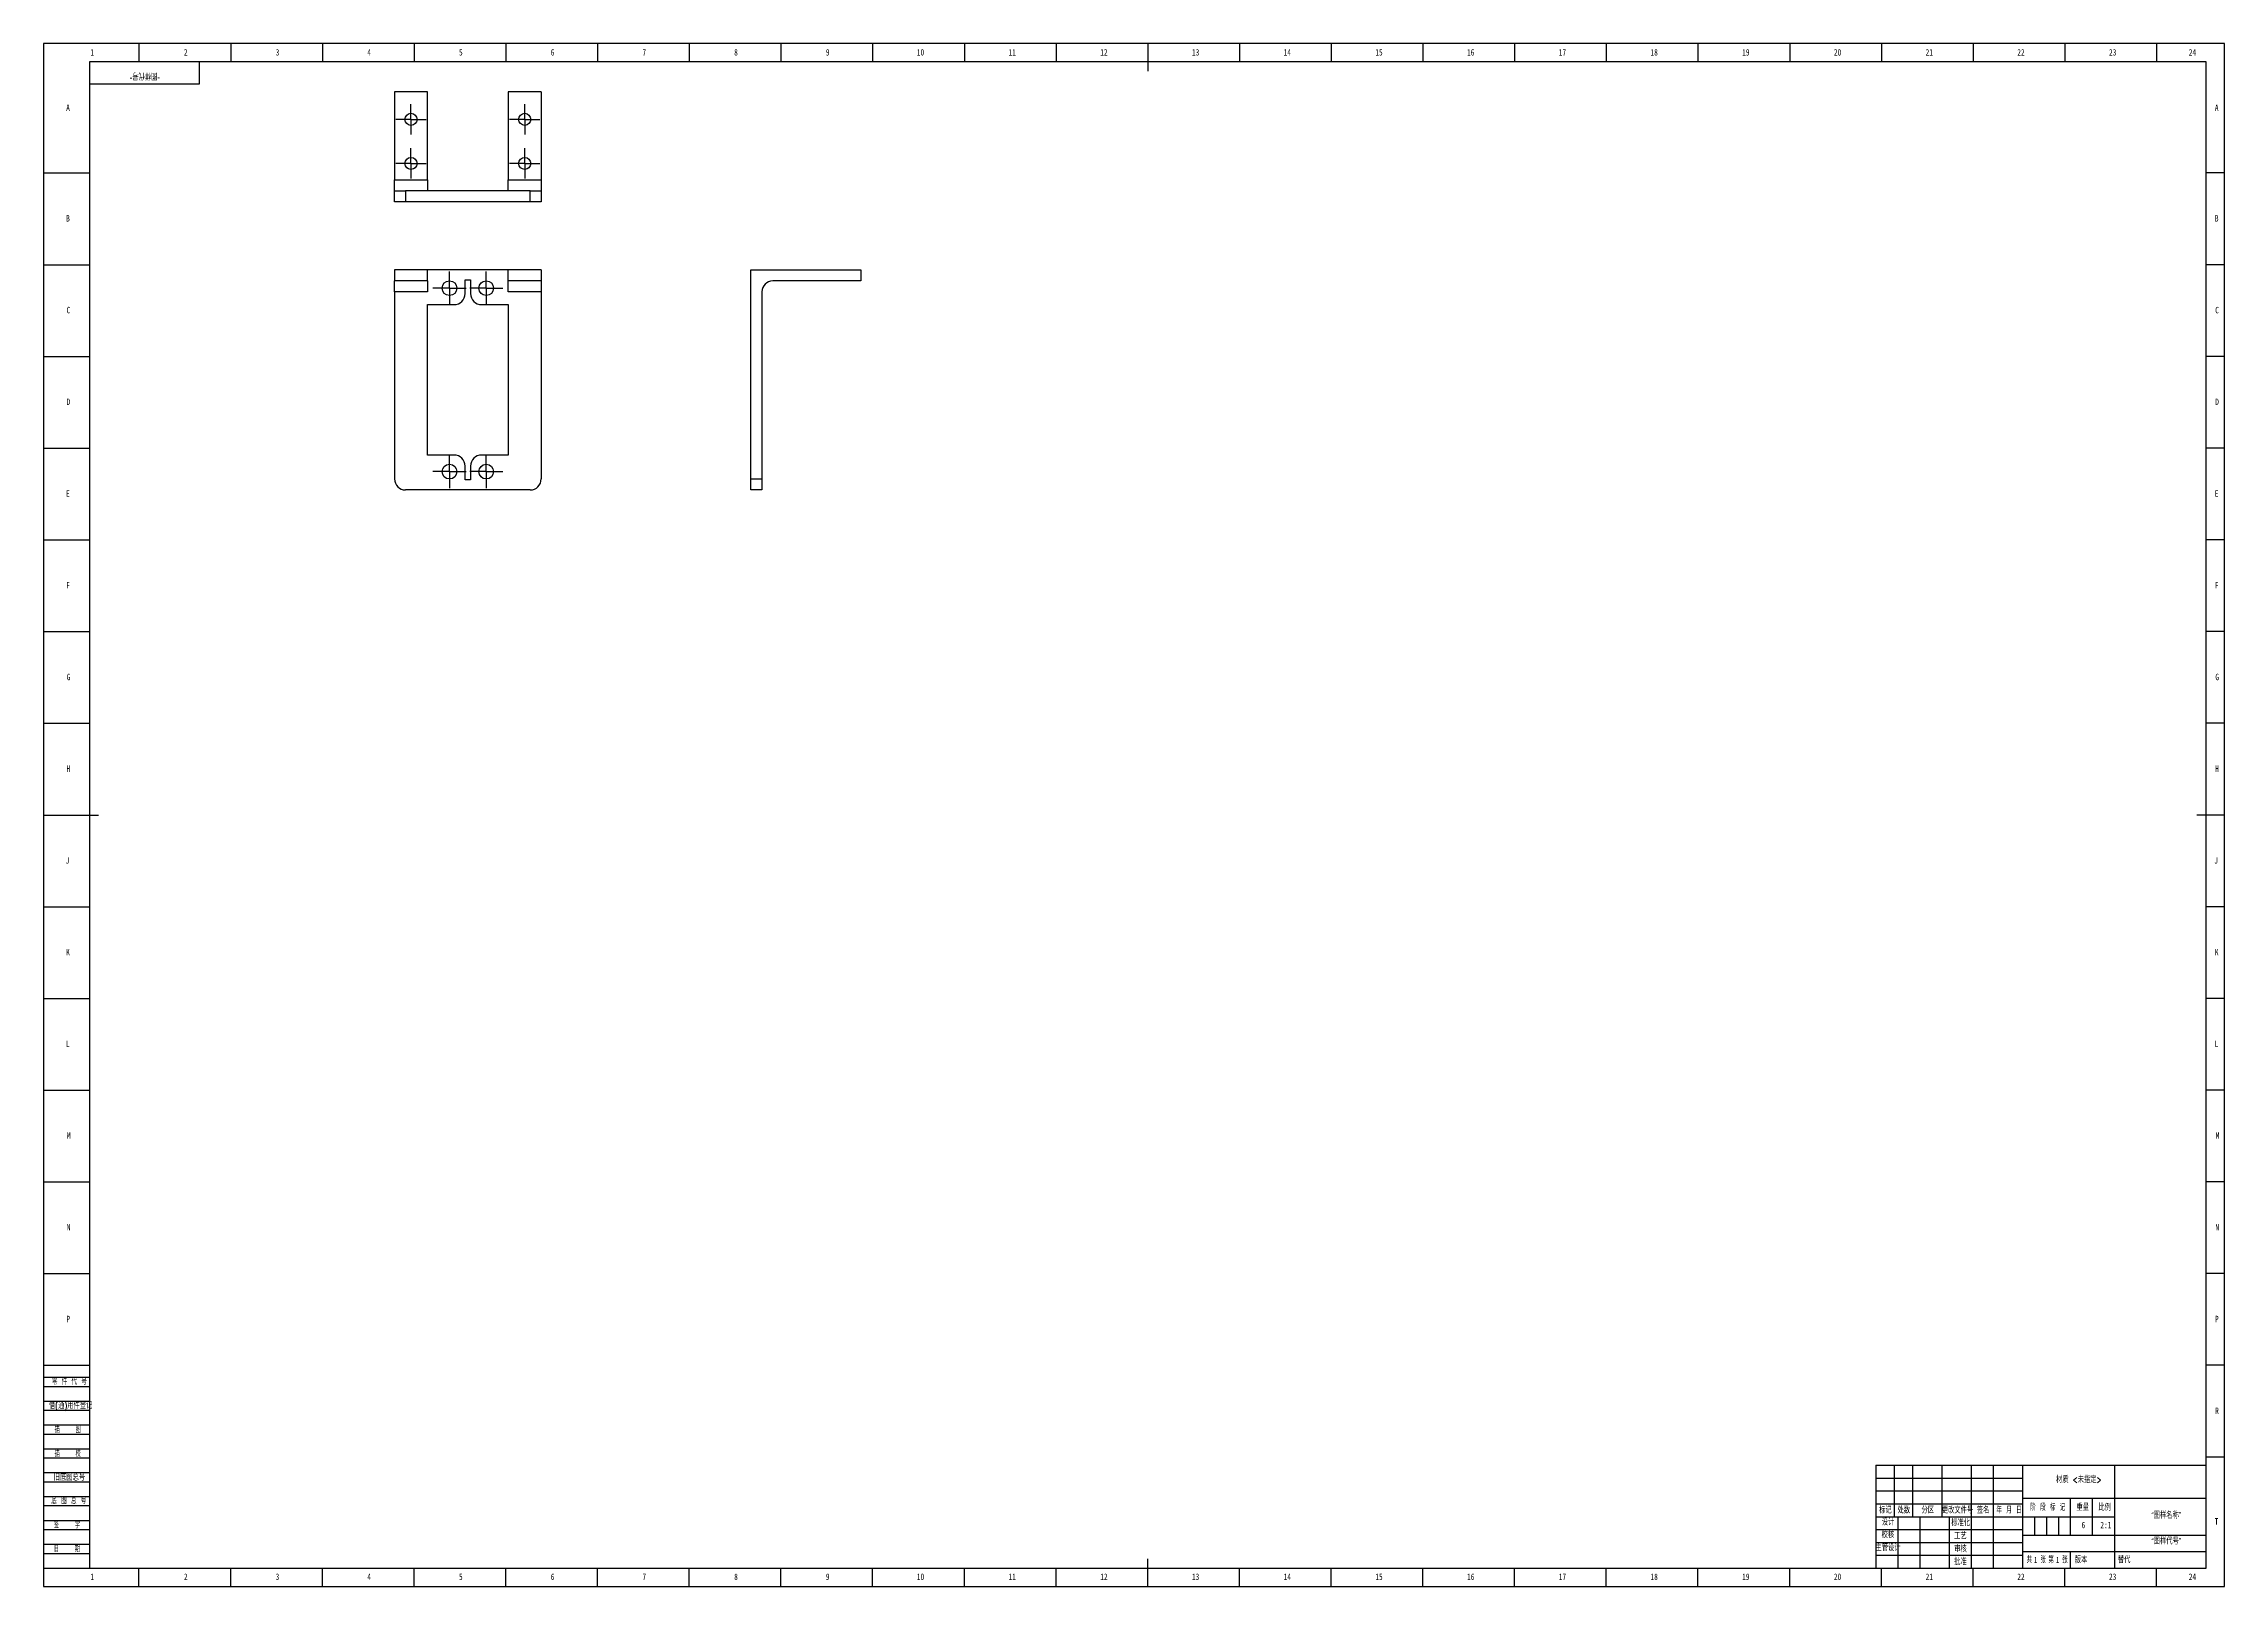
# Model space of a CAD drawing. Header units: millimetres. Extents: x 0 to 1189, y 0 to 841.
import ezdxf

# ---------------------------------------------------------------- set-up
doc = ezdxf.new("R2010")
doc.units = ezdxf.units.MM
for name, color, linetype in [('10', 7, 'Continuous'), ('5', 7, 'Continuous'), ('9', 7, 'Continuous'), ('SLD-0', 7, 'Continuous')]:
    doc.layers.add(name, color=color, linetype=linetype)
doc.styles.add('SLDTEXTSTYLE0', font='TXT', dxfattribs={"width": 0.7, "bigfont": 'bigfont'})
doc.styles.add('SLDTEXTSTYLE1', font='TXT', dxfattribs={"width": 0.6, "bigfont": 'bigfont'})
doc.styles.add('SLDTEXTSTYLE2', font='TXT', dxfattribs={"width": 0.614286, "bigfont": 'bigfont'})
doc.styles.add('SLDTEXTSTYLE3', font='TXT', dxfattribs={"width": 0.62, "bigfont": 'bigfont'})
doc.styles.add('SLDTEXTSTYLE4', font='TXT', dxfattribs={"width": 0.566667, "bigfont": 'bigfont'})
doc.styles.add('SLDTEXTSTYLE5', font='TXT', dxfattribs={"width": 0.7})

# ---------------------------------------------------------------- blocks, each defined once
blk = doc.blocks.new('SW_CENTERMARKSYMBOL_0')
at = {"layer": '10', "color": 0}
for p, q in [((-5, 0), (-9, 0)), ((0, 0), (-5, 0)), ((0, 5), (0, 9)), ((0, 0), (0, 5)), ((0, 0), (0, -5)), ((0, 0), (5, 0)), ((5, 0), (9, 0)), ((0, -5), (0, -9))]:
    blk.add_line(p, q, dxfattribs=at)
blk = doc.blocks.new('SW_CENTERMARKSYMBOL_1')
at = {"layer": '10', "color": 0}
for p, q in [((-5, 0), (-9, 0)), ((0, 0), (-5, 0)), ((0, 5), (0, 9)), ((0, 0), (0, 5)), ((0, 0), (0, -5)), ((0, 0), (5, 0)), ((5, 0), (9, 0)), ((0, -5), (0, -9))]:
    blk.add_line(p, q, dxfattribs=at)
blk = doc.blocks.new('SW_CENTERMARKSYMBOL_2')
at = {"layer": '10', "color": 0}
for p, q in [((-5, 0), (-9, 0)), ((0, 0), (-5, 0)), ((0, 5), (0, 9)), ((0, 0), (0, 5)), ((0, 0), (0, -5)), ((0, 0), (5, 0)), ((5, 0), (9, 0)), ((0, -5), (0, -9))]:
    blk.add_line(p, q, dxfattribs=at)
blk = doc.blocks.new('SW_CENTERMARKSYMBOL_3')
at = {"layer": '10', "color": 0}
for p, q in [((-5, 0), (-9, 0)), ((0, 0), (-5, 0)), ((0, 5), (0, 9)), ((0, 0), (0, 5)), ((0, 0), (0, -5)), ((0, 0), (5, 0)), ((5, 0), (9, 0)), ((0, -5), (0, -9))]:
    blk.add_line(p, q, dxfattribs=at)
blk = doc.blocks.new('SW_CENTERMARKSYMBOL_4')
at = {"layer": '10', "color": 0}
for p, q in [((-5, 0), (-8.3, 0)), ((0, 0), (-5, 0)), ((0, 5), (0, 8.3)), ((0, 0), (0, 5)), ((0, 0), (0, -5)), ((0, 0), (5, 0)), ((5, 0), (8.3, 0)), ((0, -5), (0, -8.3))]:
    blk.add_line(p, q, dxfattribs=at)
blk = doc.blocks.new('SW_CENTERMARKSYMBOL_5')
at = {"layer": '10', "color": 0}
for p, q in [((-5, 0), (-8.3, 0)), ((0, 0), (-5, 0)), ((0, 5), (0, 8.3)), ((0, 0), (0, 5)), ((0, 0), (0, -5)), ((0, 0), (5, 0)), ((5, 0), (8.3, 0)), ((0, -5), (0, -8.3))]:
    blk.add_line(p, q, dxfattribs=at)
blk = doc.blocks.new('SW_CENTERMARKSYMBOL_6')
at = {"layer": '10', "color": 0}
for p, q in [((-5, 0), (-8.3, 0)), ((0, 0), (-5, 0)), ((0, 5), (0, 8.3)), ((0, 0), (0, 5)), ((0, 0), (0, -5)), ((0, 0), (5, 0)), ((5, 0), (8.3, 0)), ((0, -5), (0, -8.3))]:
    blk.add_line(p, q, dxfattribs=at)
blk = doc.blocks.new('SW_CENTERMARKSYMBOL_7')
at = {"layer": '10', "color": 0}
for p, q in [((-5, 0), (-8.3, 0)), ((0, 0), (-5, 0)), ((0, 5), (0, 8.3)), ((0, 0), (0, 5)), ((0, 0), (0, -5)), ((0, 0), (5, 0)), ((5, 0), (8.3, 0)), ((0, -5), (0, -8.3))]:
    blk.add_line(p, q, dxfattribs=at)

msp = doc.modelspace()

# ---------------------------------------------------------------- linework, layer by layer
at = {"color": 7, "linetype": 'Continuous', "lineweight": 25}
for p, q in [((209.3, 814.7), (191.3, 814.7)), ((191.3, 814.7), (191.3, 766.7)), ((209.3, 766.7), (209.3, 814.7)), ((271.3, 814.7), (253.3, 814.7)), ((253.3, 814.7), (253.3, 766.7)), ((271.3, 814.7), (271.3, 766.7)), ((191.3, 766.7), (209.3, 766.7)), ((191.3, 760.7), (191.3, 766.7)), ((209.3, 766.7), (209.3, 760.7)), ((253.3, 760.7), (253.3, 766.7)), ((253.3, 766.7), (271.3, 766.7)), ((271.3, 766.7), (271.3, 760.7)), ((191.3, 754.7), (191.3, 760.7)), ((191.3, 760.7), (197.3, 760.7)), ((197.3, 754.7), (191.3, 754.7)), ((197.3, 760.7), (197.3, 754.7)), ((265.3, 760.7), (197.3, 760.7)), ((265.3, 754.7), (197.3, 754.7)), ((265.3, 754.7), (265.3, 760.7)), ((265.3, 760.7), (271.3, 760.7)), ((271.3, 754.7), (265.3, 754.7)), ((271.3, 760.7), (271.3, 754.7)), ((191.3, 717.7), (191.3, 711.7)), ((209.3, 717.7), (191.3, 717.7)), ((209.3, 711.7), (209.3, 717.7)), ((253.3, 717.7), (209.3, 717.7)), ((253.3, 711.7), (253.3, 717.7)), ((271.3, 717.7), (253.3, 717.7)), ((271.3, 717.7), (271.3, 711.7)), ((385.6, 603.7), (385.6, 717.7)), ((385.6, 717.7), (445.6, 717.7)), ((445.6, 717.7), (445.6, 711.7)), ((209.3, 711.7), (191.3, 711.7)), ((191.3, 705.7), (191.3, 711.7)), ((209.3, 705.7), (191.3, 705.7)), ((191.3, 705.7), (191.3, 603.7)), ((209.3, 711.7), (209.3, 705.7)), ((229.8, 712.2), (232.8, 712.2)), ((229.8, 704.7), (229.8, 712.2)), ((232.8, 712.2), (232.8, 704.7)), ((271.3, 711.7), (253.3, 711.7)), ((253.3, 705.7), (253.3, 711.7)), ((271.3, 705.7), (253.3, 705.7)), ((271.3, 711.7), (271.3, 705.7)), ((271.3, 705.7), (271.3, 603.7)), ((391.6, 705.7), (391.6, 603.7)), ((445.6, 711.7), (397.6, 711.7)), ((209.3, 616.7), (209.3, 698.7)), ((209.3, 698.7), (223.8, 698.7)), ((238.8, 698.7), (253.3, 698.7)), ((253.3, 698.7), (253.3, 616.7)), ((223.8, 616.7), (209.3, 616.7)), ((229.8, 603.2), (229.8, 610.7)), ((232.8, 610.7), (232.8, 603.2)), ((253.3, 616.7), (238.8, 616.7)), ((265.3, 597.7), (197.3, 597.7)), ((232.8, 603.2), (229.8, 603.2)), ((385.6, 603.7), (391.6, 603.7)), ((385.6, 597.7), (385.6, 603.7)), ((391.6, 597.7), (385.6, 597.7)), ((391.6, 603.7), (391.6, 597.7))]:
    msp.add_line(p, q, dxfattribs=at)
for centre, radius in [((200.3, 799.7), 3.3), ((262.3, 799.7), 3.3), ((200.3, 775.7), 3.3), ((262.3, 775.7), 3.3), ((221.3, 707.7), 4), ((241.3, 707.7), 4), ((221.3, 607.7), 4), ((241.3, 607.7), 4)]:
    msp.add_circle(centre, radius, dxfattribs=at)
for centre, start, end in [((223.8, 704.7), 270, 0), ((238.8, 704.7), 180, 270), ((397.6, 705.7), 90, 180), ((223.8, 610.7), 0, 90), ((238.8, 610.7), 90, 180), ((197.3, 603.7), 180, 270), ((265.3, 603.7), 270, 0)]:
    msp.add_arc(centre, 6, start, end, dxfattribs=at)
at = {"layer": '5', "color": 7}
for p, q in [((1189, 841), (0, 841)), ((0, 841), (0, 0)), ((1189, 0), (1189, 841)), ((0, 114), (25, 114)), ((0, 109), (25, 109)), ((0, 101), (25, 101)), ((0, 96), (25, 96)), ((0, 88), (25, 88)), ((0, 83), (25, 83)), ((0, 75), (25, 75)), ((0, 70), (25, 70)), ((0, 62), (25, 62)), ((0, 57), (25, 57)), ((0, 49), (25, 49)), ((999, 59), (1079, 59)), ((999, 52), (1079, 52)), ((0, 44), (25, 44)), ((0, 36), (25, 36)), ((1085.5, 38), (1085.5, 28)), ((1092, 38), (1092, 28)), ((1098.5, 38), (1098.5, 28)), ((0, 31), (25, 31)), ((0, 23), (25, 23)), ((0, 18), (25, 18)), ((0, 0), (1189, 0))]:
    msp.add_line(p, q, dxfattribs=at)
at = {"layer": '5'}
for p, q in [((52, 841), (52, 831.1)), ((102, 841), (102, 831.1)), ((152, 841), (152, 831.1)), ((202, 841), (202, 831.1)), ((252, 841), (252, 831.1)), ((302, 841), (302, 831.1)), ((352, 841), (352, 831.1)), ((402, 841), (402, 831.1)), ((452, 841), (452, 831.1)), ((502, 841), (502, 831.1)), ((552, 841), (552, 831.1)), ((652, 841), (652, 831.1)), ((702, 841), (702, 831.1)), ((752, 841), (752, 831.1)), ((802, 841), (802, 831.1)), ((852, 841), (852, 831.1)), ((902, 841), (902, 831.1)), ((952, 841), (952, 831.1)), ((1002, 841), (1002, 831.1)), ((1052, 841), (1052, 831.1)), ((1102, 841), (1102, 831.1)), ((1152, 841), (1152, 831.1)), ((0, 770.5), (25, 770.5)), ((1189, 770.5), (1179, 770.5)), ((0, 720.5), (25, 720.5)), ((1189, 720.5), (1179, 720.5)), ((0, 670.5), (25, 670.5)), ((1189, 670.5), (1179, 670.5)), ((0, 620.5), (25, 620.5)), ((1189, 620.5), (1179, 620.5)), ((0, 570.5), (25, 570.5)), ((1189, 570.5), (1179, 570.5)), ((0, 520.5), (25, 520.5)), ((1189, 520.5), (1179, 520.5)), ((0, 470.5), (25, 470.5)), ((1189, 470.5), (1179, 470.5)), ((0, 370.5), (25, 370.5)), ((1189, 370.5), (1179, 370.5)), ((0, 320.5), (25, 320.5)), ((1189, 320.5), (1179, 320.5)), ((0, 270.5), (25, 270.5)), ((1189, 270.5), (1179, 270.5)), ((0, 220.5), (25, 220.5)), ((1189, 220.5), (1179, 220.5)), ((0, 170.5), (25, 170.5)), ((1189, 170.5), (1179, 170.5)), ((0, 120.5), (25, 120.5)), ((1189, 120.5), (1179, 120.5)), ((1189, 70.5), (1179, 70.5)), ((52, 0), (52, 10)), ((102, 0), (102, 10)), ((152, 0), (152, 10)), ((202, 0), (202, 10)), ((252, 0), (252, 10)), ((302, 0), (302, 10)), ((352, 0), (352, 10)), ((402, 0), (402, 10)), ((452, 0), (452, 10)), ((502, 0), (502, 10)), ((552, 0), (552, 10)), ((652, 0), (652, 10)), ((702, 0), (702, 10)), ((752, 0), (752, 10)), ((802, 0), (802, 10)), ((852, 0), (852, 10)), ((902, 0), (902, 10)), ((952, 0), (952, 10)), ((1002, 0), (1002, 10)), ((1052, 0), (1052, 10)), ((1102, 0), (1102, 10)), ((1152, 0), (1152, 10))]:
    msp.add_line(p, q, dxfattribs=at)
at = {"layer": '5', "lineweight": 25}
for p, q in [((602, 841), (602, 826)), ((0, 420.5), (30, 420.5)), ((1189, 420.5), (1174, 420.5)), ((602, 0), (602, 15)), ((1105, 19), (1105, 10))]:
    msp.add_line(p, q, dxfattribs=at)
at = {"layer": '5', "color": 7, "lineweight": 25}
for p, q in [((1179, 831.1), (25, 831.1)), ((25, 831.1), (25, 10)), ((85, 819), (85, 831)), ((1179, 10), (1179, 831.1)), ((25, 819), (85, 819)), ((999, 66), (1179, 66)), ((999, 66), (999, 10)), ((1009, 66), (1009, 38)), ((1019, 66), (1019, 38)), ((1035, 66), (1035, 38)), ((1051, 66), (1051, 10)), ((1063, 66), (1063, 10)), ((1079, 66), (1079, 10)), ((1129, 66), (1129, 38)), ((1079, 48), (1179, 48)), ((1105, 48), (1105, 28)), ((1117, 48), (1117, 28)), ((999, 45), (1079, 45)), ((999, 38), (1129, 38)), ((1011, 38), (1011, 10)), ((1023, 38), (1023, 10)), ((1039, 38), (1039, 10)), ((1129, 38), (1129, 10)), ((999, 31), (1079, 31)), ((999, 24), (1079, 24)), ((1079, 28), (1179, 28)), ((999, 17), (1079, 17)), ((1079, 19), (1179, 19)), ((0, 10), (1179, 10))]:
    msp.add_line(p, q, dxfattribs=at)

# ---------------------------------------------------------------- block references
at = {"layer": '10'}
for name, p in [('SW_CENTERMARKSYMBOL_4', (200.3, 799.7)), ('SW_CENTERMARKSYMBOL_7', (262.3, 799.7)), ('SW_CENTERMARKSYMBOL_5', (200.3, 775.7)), ('SW_CENTERMARKSYMBOL_6', (262.3, 775.7)), ('SW_CENTERMARKSYMBOL_3', (221.3, 707.7)), ('SW_CENTERMARKSYMBOL_0', (241.3, 707.7)), ('SW_CENTERMARKSYMBOL_2', (221.3, 607.7)), ('SW_CENTERMARKSYMBOL_1', (241.3, 607.7))]:
    msp.add_blockref(name, p, dxfattribs=at)

# ---------------------------------------------------------------- texts
at = {"layer": '10', "char_height": 3.5}
for s, insert, attachment_point, style in [('1', (26.5, 838), 2, 'SLDTEXTSTYLE5'), ('2', (77.5, 838), 2, 'SLDTEXTSTYLE5'), ('3', (127.5, 838), 2, 'SLDTEXTSTYLE5'), ('4', (177.5, 838), 2, 'SLDTEXTSTYLE5'), ('5', (227.5, 838), 2, 'SLDTEXTSTYLE5'), ('6', (277.5, 838), 2, 'SLDTEXTSTYLE5'), ('7', (327.5, 838), 2, 'SLDTEXTSTYLE5'), ('8', (377.5, 838), 2, 'SLDTEXTSTYLE5'), ('9', (427.5, 838), 2, 'SLDTEXTSTYLE5'), ('10', (478.1, 838), 2, 'SLDTEXTSTYLE5'), ('11', (528.1, 838), 2, 'SLDTEXTSTYLE5'), ('12', (578.1, 838), 2, 'SLDTEXTSTYLE5'), ('13', (628.1, 838), 2, 'SLDTEXTSTYLE5'), ('14', (678.1, 838), 2, 'SLDTEXTSTYLE5'), ('15', (728.1, 838), 2, 'SLDTEXTSTYLE5'), ('16', (778.1, 838), 2, 'SLDTEXTSTYLE5'), ('17', (828.1, 838), 2, 'SLDTEXTSTYLE5'), ('18', (878.1, 838), 2, 'SLDTEXTSTYLE5'), ('19', (928.1, 838), 2, 'SLDTEXTSTYLE5'), ('20', (978.1, 838), 2, 'SLDTEXTSTYLE5'), ('21', (1028.1, 838), 2, 'SLDTEXTSTYLE5'), ('22', (1078.1, 838), 2, 'SLDTEXTSTYLE5'), ('23', (1128.1, 838), 2, 'SLDTEXTSTYLE5'), ('24', (1171.6, 838), 2, 'SLDTEXTSTYLE5'), ('A', (13.3, 807.8), 2, 'SLDTEXTSTYLE5'), ('A', (1184.8, 807.8), 2, 'SLDTEXTSTYLE5'), ('B', (13.3, 747.5), 2, 'SLDTEXTSTYLE5'), ('B', (1184.8, 747.5), 2, 'SLDTEXTSTYLE5'), ('C', (13.5, 697.5), 2, 'SLDTEXTSTYLE5'), ('C', (1185, 697.5), 2, 'SLDTEXTSTYLE5'), ('D', (13.5, 647.5), 2, 'SLDTEXTSTYLE5'), ('D', (1185, 647.5), 2, 'SLDTEXTSTYLE5'), ('E', (13.3, 597.5), 2, 'SLDTEXTSTYLE5'), ('E', (1184.8, 597.5), 2, 'SLDTEXTSTYLE5'), ('F', (13.3, 547.5), 2, 'SLDTEXTSTYLE5'), ('F', (1184.8, 547.5), 2, 'SLDTEXTSTYLE5'), ('G', (13.6, 497.5), 2, 'SLDTEXTSTYLE5'), ('G', (1185.1, 497.5), 2, 'SLDTEXTSTYLE5'), ('H', (13.5, 447.5), 2, 'SLDTEXTSTYLE5'), ('H', (1185, 447.5), 2, 'SLDTEXTSTYLE5'), ('J', (13, 397.5), 2, 'SLDTEXTSTYLE5'), ('J', (1184.5, 397.5), 2, 'SLDTEXTSTYLE5'), ('K', (13.3, 347.5), 2, 'SLDTEXTSTYLE5'), ('K', (1184.8, 347.5), 2, 'SLDTEXTSTYLE5'), ('L', (13.2, 297.5), 2, 'SLDTEXTSTYLE5'), ('L', (1184.7, 297.5), 2, 'SLDTEXTSTYLE5'), ('M', (13.7, 247.5), 2, 'SLDTEXTSTYLE5'), ('M', (1185.2, 247.5), 2, 'SLDTEXTSTYLE5'), ('N', (13.6, 197.5), 2, 'SLDTEXTSTYLE5'), ('N', (1185.1, 197.5), 2, 'SLDTEXTSTYLE5'), ('P', (13.4, 147.5), 2, 'SLDTEXTSTYLE5'), ('P', (1184.9, 147.5), 2, 'SLDTEXTSTYLE5'), ('R', (1185, 97.5), 2, 'SLDTEXTSTYLE5'), ('材质 <未指定>', (1109.6, 59.9), 2, 'SLDTEXTSTYLE0'), ('“图样名称”', (1157.3, 40.5), 2, 'SLDTEXTSTYLE0'), ('T', (1184.7, 37.2), 2, 'SLDTEXTSTYLE5'), ('校核', (1005.5, 29.9), 2, 'SLDTEXTSTYLE0'), ('6', (1112.1, 35.2), 2, 'SLDTEXTSTYLE5'), ('“图样代号”', (1157.3, 26.4), 2, 'SLDTEXTSTYLE0'), ('主管设计', (1005.6, 22.8), 2, 'SLDTEXTSTYLE0'), ('1', (1085.1, 16.2), 1, 'SLDTEXTSTYLE5'), ('1', (1097.1, 16.2), 1, 'SLDTEXTSTYLE5'), ('1', (26.5, 7), 2, 'SLDTEXTSTYLE5'), ('2', (77.5, 7), 2, 'SLDTEXTSTYLE5'), ('3', (127.5, 7), 2, 'SLDTEXTSTYLE5'), ('4', (177.5, 7), 2, 'SLDTEXTSTYLE5'), ('5', (227.5, 7), 2, 'SLDTEXTSTYLE5'), ('6', (277.5, 7), 2, 'SLDTEXTSTYLE5'), ('7', (327.5, 7), 2, 'SLDTEXTSTYLE5'), ('8', (377.5, 7), 2, 'SLDTEXTSTYLE5'), ('9', (427.5, 7), 2, 'SLDTEXTSTYLE5'), ('10', (478.1, 7), 2, 'SLDTEXTSTYLE5'), ('11', (528.1, 7), 2, 'SLDTEXTSTYLE5'), ('12', (578.1, 7), 2, 'SLDTEXTSTYLE5'), ('13', (628.1, 7), 2, 'SLDTEXTSTYLE5'), ('14', (678.1, 7), 2, 'SLDTEXTSTYLE5'), ('15', (728.1, 7), 2, 'SLDTEXTSTYLE5'), ('16', (778.1, 7), 2, 'SLDTEXTSTYLE5'), ('17', (828.1, 7), 2, 'SLDTEXTSTYLE5'), ('18', (878.1, 7), 2, 'SLDTEXTSTYLE5'), ('19', (928.1, 7), 2, 'SLDTEXTSTYLE5'), ('20', (978.1, 7), 2, 'SLDTEXTSTYLE5'), ('21', (1028.1, 7), 2, 'SLDTEXTSTYLE5'), ('22', (1078.1, 7), 2, 'SLDTEXTSTYLE5'), ('23', (1128.1, 7), 2, 'SLDTEXTSTYLE5'), ('24', (1171.6, 7), 2, 'SLDTEXTSTYLE5')]:
    msp.add_mtext(s, dxfattribs=dict(at, insert=insert, attachment_point=attachment_point, style=style))
at = {"layer": '10', "color": 7, "insert": (1110.8, 16.2), "char_height": 3.5, "attachment_point": 2, "style": 'SLDTEXTSTYLE0'}
msp.add_mtext('版本', dxfattribs=at)
at = {"layer": '9', "color": 7, "char_height": 3.5}
for s, insert, attachment_point, style in [('零 件 代 号', (4.5, 113.4), 1, 'SLDTEXTSTYLE2'), ('借(通)用件登记', (2.9, 100.3), 1, 'SLDTEXTSTYLE0'), ('描    图', (13.1, 87.2), 2, 'SLDTEXTSTYLE4'), ('描    校', (13.1, 74.1), 2, 'SLDTEXTSTYLE4'), ('旧底图总号', (5.5, 61.2), 1, 'SLDTEXTSTYLE0'), ('底 图 总 号', (4.2, 48.4), 1, 'SLDTEXTSTYLE2'), ('标记', (1004.2, 43.3), 2, 'SLDTEXTSTYLE0'), ('设计', (1005.6, 36.8), 2, 'SLDTEXTSTYLE0'), ('处数', (1014.2, 43.3), 2, 'SLDTEXTSTYLE0'), ('分区', (1027.3, 43.3), 2, 'SLDTEXTSTYLE0'), ('更改文件号', (1043.5, 43.3), 2, 'SLDTEXTSTYLE0'), ('标准化', (1045.2, 36.4), 2, 'SLDTEXTSTYLE0'), ('签名', (1057.5, 43.3), 2, 'SLDTEXTSTYLE0'), ('年 月 日', (1071.6, 43.3), 2, 'SLDTEXTSTYLE3'), ('阶 段 标 记', (1092.7, 44.8), 2, 'SLDTEXTSTYLE2'), ('重量', (1111.8, 44.8), 2, 'SLDTEXTSTYLE0'), ('比例', (1123.7, 44.8), 2, 'SLDTEXTSTYLE0'), ('签    字', (12.7, 35.2), 2, 'SLDTEXTSTYLE4'), ('工艺', (1045.1, 29.2), 2, 'SLDTEXTSTYLE0'), ('日    期', (12.7, 22.2), 2, 'SLDTEXTSTYLE4'), ('批准', (1045.1, 15.2), 2, 'SLDTEXTSTYLE0'), ('审核', (1045.1, 22.2), 2, 'SLDTEXTSTYLE0'), ('共  张', (1086.4, 16.2), 2, 'SLDTEXTSTYLE1'), ('第  张', (1098.3, 16.2), 2, 'SLDTEXTSTYLE1')]:
    msp.add_mtext(s, dxfattribs=dict(at, insert=insert, attachment_point=attachment_point, style=style))
at = {"layer": 'SLD-0', "insert": (55.2, 821.7), "char_height": 3.5, "attachment_point": 2, "rotation": 180, "style": 'SLDTEXTSTYLE0'}
msp.add_mtext('“图样代号”', dxfattribs=at)
at = {"layer": 'SLD-0', "char_height": 3.5}
for s, insert, attachment_point, style in [('2:1', (1124.4, 35.2), 2, 'SLDTEXTSTYLE5'), ('替代', (1130.9, 16.2), 1, 'SLDTEXTSTYLE0')]:
    msp.add_mtext(s, dxfattribs=dict(at, insert=insert, attachment_point=attachment_point, style=style))

doc.saveas('drawing.dxf')
